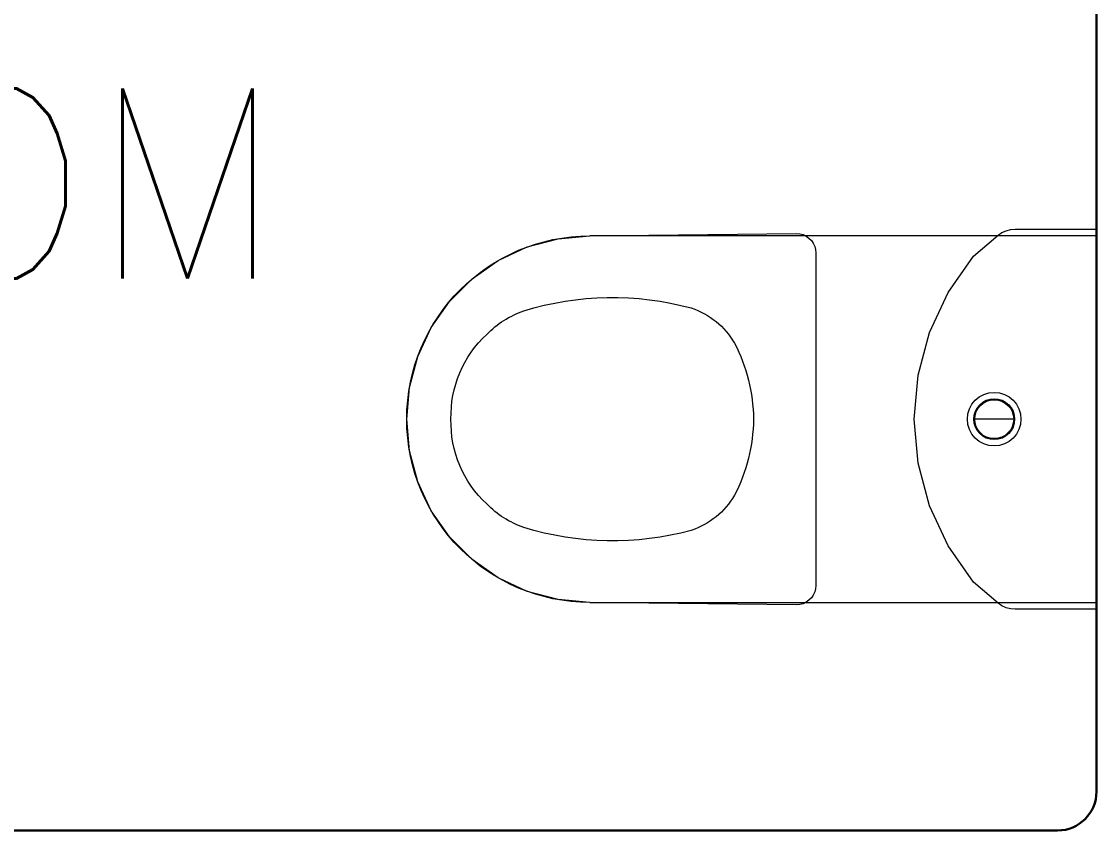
# Model space of a CAD drawing. Header units: metres. Extents: x -44 to 358, y -286 to 66.
# Drawn here: x 127.365 to 128.468, y -87.065 to -86.235 of the extents above; entities that cross this region are included whole.
import ezdxf

# ---------------------------------------------------------------- set-up
doc = ezdxf.new("R2010")
doc.units = ezdxf.units.M
doc.header["$LTSCALE"] = 0.3
for name, color, linetype, lineweight in [('A-WALL', 7, 'Continuous', 30), ('baños', 141, 'Continuous', 0), ('Columnas', 7, 'Continuous', 18)]:
    doc.layers.add(name, color=color, linetype=linetype, lineweight=lineweight)
doc.layers.add('TEXTOS', color=4, linetype='Continuous')

# ---------------------------------------------------------------- blocks, each defined once
blk = doc.blocks.new('Caroma_ToiletSuites')
at = {"layer": 'baños'}
for p, q in [((0, 708), (-32.6, 705.1)), ((32.6, 705.1), (0, 708)), ((-64.3, 696.7), (-94, 682.8)), ((-32.6, 705.1), (-64.3, 696.7)), ((64.3, 696.7), (32.6, 705.1)), ((94, 682.8), (64.3, 696.7)), ((-94, 682.8), (-120.8, 664)), ((120.8, 664), (94, 682.8)), ((-120.8, 664), (-144, 640.8)), ((144, 640.8), (120.8, 664)), ((-144, 640.8), (-162.8, 614)), ((162.8, 614), (144, 640.8)), ((-162.8, 614), (-176.7, 584.3)), ((176.7, 584.3), (162.8, 614)), ((-176.7, 584.3), (-185.1, 552.6)), ((185.1, 552.6), (176.7, 584.3)), ((-185.1, 552.6), (-188, 520)), ((188, 520), (185.1, 552.6)), ((-188, 520), (-190.5, 308)), ((-188, 0), (-188, 520)), ((188, 520), (188, 0)), ((190.5, 308), (188, 520)), ((-190.5, 308), (-190.2, 304.5)), ((-190.2, 304.5), (-189.3, 301.2)), ((-189.3, 301.2), (-187.8, 298)), ((-187.8, 298), (-185.8, 295.1)), ((185.8, 295.1), (187.8, 298)), ((187.8, 298), (189.3, 301.2)), ((189.3, 301.2), (190.2, 304.5)), ((190.2, 304.5), (190.5, 308)), ((-185.8, 295.1), (-183.4, 292.7)), ((-183.4, 292.7), (-180.5, 290.7)), ((-180.5, 290.7), (-177.3, 289.2)), ((-177.3, 289.2), (-174, 288.3)), ((-174, 288.3), (-170.5, 288)), ((-170.5, 288), (170.5, 288)), ((170.5, 288), (174, 288.3)), ((174, 288.3), (177.3, 289.2)), ((177.3, 289.2), (180.5, 290.7)), ((180.5, 290.7), (183.4, 292.7)), ((183.4, 292.7), (185.8, 295.1)), ((-45.1, 183.1), (-88.9, 171.3)), ((0, 187), (-45.1, 183.1)), ((45.1, 183.1), (0, 187)), ((88.9, 171.3), (45.1, 183.1)), ((-88.9, 171.3), (-130, 152.2)), ((130, 152.2), (88.9, 171.3)), ((-130, 152.2), (-167.1, 126.2)), ((167.1, 126.2), (130, 152.2)), ((-167.1, 126.2), (-188.7, 100.9)), ((0, 85), (0, 125)), ((188.7, 100.9), (167.1, 126.2)), ((-188.7, 100.9), (-191.4, 97)), ((191.4, 97), (188.7, 100.9)), ((-193.4, 92.7), (-194.6, 88.2)), ((-191.4, 97), (-193.4, 92.7)), ((193.4, 92.7), (191.4, 97)), ((194.6, 88.2), (193.4, 92.7)), ((-194.6, 88.2), (-195, 83.5)), ((-195, 83.5), (-195, 0)), ((195, 83.5), (194.6, 88.2)), ((195, 0), (195, 83.5)), ((-195, 0), (195, 0)), ((188, 0), (-188, 0))]:
    blk.add_line(p, q, dxfattribs=at)
for centre, radius, start, end in [((0, 520), 188, 0, 180), ((-2.7, 547.4), 115.2, 88.6565, 137.0404), ((2.7, 547.4), 115.2, 42.9609, 91.3415), ((-18.8, 556.1), 97.6, 134.3372, 160.9897), ((18.8, 556.1), 97.6, 19.01, 45.6643), ((183, 496.7), 307.9, 162.7713, 195.2143), ((-183, 496.7), 307.9, 344.7852, 17.2286), ((-36.1, 442.4), 82.4, 198.763, 239.3582), ((36.1, 442.4), 82.4, 300.6412, 341.2351), ((2.9, 529.9), 177.9, 242.916, 269.0659), ((-2.9, 529.9), 177.9, 270.9339, 297.0836), ((0, 105), 27.5, 0, 180), ((0, 105), 21, 0, 180), ((0, 105), 20, 0, 180), ((0, 105), 27.5, 180, 0), ((0, 105), 21, 180, 0), ((0, 105), 20, 180, 0)]:
    blk.add_arc(centre, radius, start, end, dxfattribs=at)
blk = doc.blocks.new('A$C6528a993')
at = {"layer": 'A-WALL'}
for p, q in [((22.1, 6.6601), (22.1, 4.7401)), ((19.19, 4.7001), (22.06, 4.7001))]:
    blk.add_line(p, q, dxfattribs=at)
blk.add_arc((22.06, 4.7401), 0.04, 270, 0, dxfattribs=at)
at = {"layer": 'baños', "xscale": -0.000999999934791, "yscale": 0.000999999934791, "rotation": 90}
blk.add_blockref('Caroma_ToiletSuites', (22.1, 5.1221), dxfattribs=at)
at = {"layer": 'baños', "linetype": 'Continuous', "flags": 8}
for tag, p in [('MODELNUMBER', (17.4854, 20.4812, 0)), ('TRADENAME', (17.4854, 20.4811, 0)), ('MATERIAL', (17.4854, 20.4811, 0)), ('PRODUCT', (17.4854, 20.4811, 0)), ('MODELNUMBER', (18.6601, 20.4812, 0)), ('MATERIAL', (18.6601, 20.4811, 0)), ('PRODUCT', (18.6601, 20.4811, 0)), ('TRADENAME', (18.6601, 20.4811, 0))]:
    blk.add_attdef(tag, p, '', height=0.0000254, rotation=180.0001, dxfattribs=at)
at = {"layer": 'TEXTOS', "insert": (19.88, 4.9414), "char_height": 0.195, "width": 1.854973, "attachment_point": 7}
blk.add_mtext('{\\Fromans|c0;BATHROOM\\P3}', dxfattribs=at)

msp = doc.modelspace()

# ---------------------------------------------------------------- block references
at = {"layer": 'Columnas', "ltscale": 0.2}
msp.add_blockref('A$C6528a993', (106.3680161, -91.7655702), dxfattribs=at)

doc.saveas('drawing.dxf')
